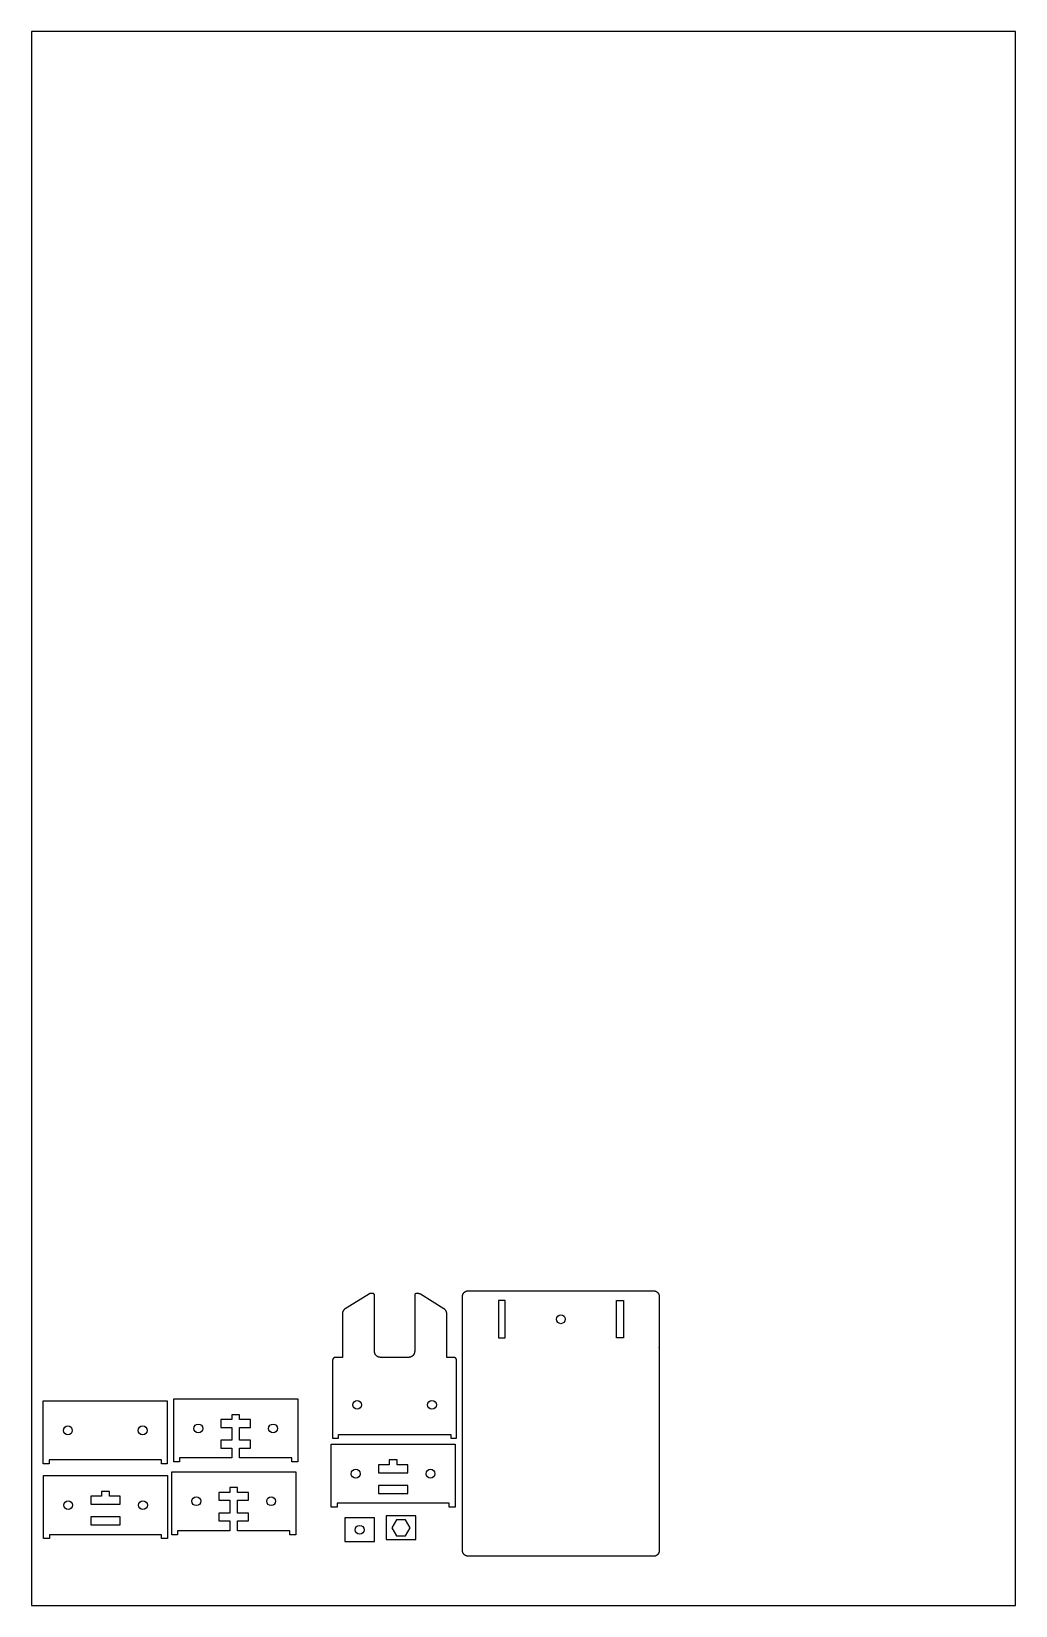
# Model space of a CAD drawing. Extents: x 401 to 901, y 2213 to 3013.
import ezdxf

# ---------------------------------------------------------------- set-up
doc = ezdxf.new("R2010")
doc.units = 0
doc.layers.add('CORTE_LASER$CORTE', color=7, linetype='CONTINUOUS')

msp = doc.modelspace()

# ---------------------------------------------------------------- linework, layer by layer
at = {"layer": 'CORTE_LASER$CORTE'}
for p, q in [((901, 3013), (401, 3013)), ((401, 3013), (401, 2213)), ((901, 2213), (901, 3013)), ((620, 2370.2), (620.01, 2370.27)), ((620, 2370.13), (620, 2370.2)), ((620, 2370.07), (620, 2370.13)), ((620, 2370), (620, 2370.07)), ((620, 2241), (620, 2370)), ((620.01, 2370.27), (620.02, 2370.34)), ((620.02, 2370.41), (620.03, 2370.48)), ((620.02, 2370.34), (620.02, 2370.41)), ((620.03, 2370.48), (620.05, 2370.55)), ((620.05, 2370.55), (620.06, 2370.62)), ((620.06, 2370.62), (620.08, 2370.69)), ((620.08, 2370.69), (620.09, 2370.76)), ((620.09, 2370.76), (620.11, 2370.83)), ((620.11, 2370.83), (620.13, 2370.9)), ((620.13, 2370.9), (620.16, 2370.97)), ((620.16, 2370.97), (620.18, 2371.03)), ((620.18, 2371.03), (620.21, 2371.1)), ((620.21, 2371.1), (620.23, 2371.17)), ((620.23, 2371.17), (620.27, 2371.24)), ((620.27, 2371.24), (620.3, 2371.31)), ((620.3, 2371.31), (620.33, 2371.38)), ((620.33, 2371.38), (620.37, 2371.44)), ((620.37, 2371.44), (620.4, 2371.51)), ((620.4, 2371.51), (620.44, 2371.58)), ((620.44, 2371.58), (620.49, 2371.64)), ((620.49, 2371.64), (620.53, 2371.71)), ((620.53, 2371.71), (620.57, 2371.77)), ((620.57, 2371.77), (620.62, 2371.83)), ((620.62, 2371.83), (620.67, 2371.89)), ((620.67, 2371.89), (620.72, 2371.95)), ((620.72, 2371.95), (620.77, 2372.01)), ((620.77, 2372.01), (620.82, 2372.07)), ((620.82, 2372.07), (620.87, 2372.12)), ((620.87, 2372.12), (620.93, 2372.18)), ((620.93, 2372.18), (620.99, 2372.23)), ((620.99, 2372.23), (621.05, 2372.28)), ((621.05, 2372.28), (621.11, 2372.33)), ((621.11, 2372.33), (621.17, 2372.38)), ((621.17, 2372.38), (621.23, 2372.42)), ((621.23, 2372.42), (621.29, 2372.47)), ((621.29, 2372.47), (621.35, 2372.51)), ((621.35, 2372.51), (621.42, 2372.55)), ((621.42, 2372.55), (621.48, 2372.59)), ((621.48, 2372.59), (621.55, 2372.63)), ((621.55, 2372.63), (621.62, 2372.66)), ((621.62, 2372.66), (621.69, 2372.7)), ((621.69, 2372.7), (621.75, 2372.73)), ((621.75, 2372.73), (621.82, 2372.76)), ((621.82, 2372.76), (621.89, 2372.79)), ((621.89, 2372.79), (621.96, 2372.82)), ((621.96, 2372.82), (622.03, 2372.84)), ((622.03, 2372.84), (622.1, 2372.86)), ((622.1, 2372.86), (622.17, 2372.88)), ((622.17, 2372.88), (622.24, 2372.9)), ((622.24, 2372.9), (622.31, 2372.92)), ((622.31, 2372.92), (622.38, 2372.94)), ((622.38, 2372.94), (622.45, 2372.95)), ((622.45, 2372.95), (622.52, 2372.96)), ((622.52, 2372.96), (622.59, 2372.97)), ((622.59, 2372.97), (622.66, 2372.98)), ((622.66, 2372.98), (622.73, 2372.99)), ((622.73, 2372.99), (622.79, 2372.99)), ((622.79, 2372.99), (622.86, 2373)), ((622.86, 2373), (622.93, 2373)), ((622.93, 2373), (623, 2373)), ((623, 2373), (717, 2373)), ((641.75, 2368), (638.25, 2368)), ((638.25, 2368), (638.25, 2349)), ((641.75, 2349), (641.75, 2368)), ((698.25, 2349), (698.25, 2368)), ((698.25, 2368), (701.75, 2368)), ((701.75, 2368), (701.75, 2349)), ((717, 2373), (717.06, 2373)), ((717.06, 2373), (717.13, 2373)), ((717.13, 2373), (717.2, 2372.99)), ((717.2, 2372.99), (717.27, 2372.99)), ((717.27, 2372.99), (717.33, 2372.98)), ((717.33, 2372.98), (717.4, 2372.97)), ((717.4, 2372.97), (717.47, 2372.96)), ((717.47, 2372.96), (717.54, 2372.95)), ((717.54, 2372.95), (717.61, 2372.94)), ((717.61, 2372.94), (717.68, 2372.92)), ((717.68, 2372.92), (717.75, 2372.9)), ((717.75, 2372.9), (717.82, 2372.88)), ((717.82, 2372.88), (717.89, 2372.86)), ((717.89, 2372.86), (717.96, 2372.84)), ((717.96, 2372.84), (718.03, 2372.82)), ((718.03, 2372.82), (718.1, 2372.79)), ((718.1, 2372.79), (718.17, 2372.76)), ((718.17, 2372.76), (718.24, 2372.73)), ((718.24, 2372.73), (718.31, 2372.7)), ((718.31, 2372.7), (718.37, 2372.66)), ((718.37, 2372.66), (718.44, 2372.63)), ((718.44, 2372.63), (718.51, 2372.59)), ((718.51, 2372.59), (718.57, 2372.55)), ((718.57, 2372.55), (718.64, 2372.51)), ((718.64, 2372.51), (718.7, 2372.47)), ((718.7, 2372.47), (718.76, 2372.42)), ((718.76, 2372.42), (718.83, 2372.38)), ((718.83, 2372.38), (718.89, 2372.33)), ((718.89, 2372.33), (718.95, 2372.28)), ((718.95, 2372.28), (719, 2372.23)), ((719, 2372.23), (719.06, 2372.18)), ((719.06, 2372.18), (719.12, 2372.12)), ((719.12, 2372.12), (719.17, 2372.07)), ((719.17, 2372.07), (719.22, 2372.01)), ((719.22, 2372.01), (719.28, 2371.95)), ((719.28, 2371.95), (719.33, 2371.89)), ((719.33, 2371.89), (719.37, 2371.83)), ((719.37, 2371.83), (719.42, 2371.77)), ((719.42, 2371.77), (719.46, 2371.71)), ((719.46, 2371.71), (719.51, 2371.64)), ((719.51, 2371.64), (719.55, 2371.58)), ((719.55, 2371.58), (719.59, 2371.51)), ((719.59, 2371.51), (719.63, 2371.44)), ((719.63, 2371.44), (719.66, 2371.38)), ((719.66, 2371.38), (719.69, 2371.31)), ((719.69, 2371.31), (719.73, 2371.24)), ((719.73, 2371.24), (719.76, 2371.17)), ((719.76, 2371.17), (719.79, 2371.1)), ((719.79, 2371.1), (719.81, 2371.03)), ((719.81, 2371.03), (719.84, 2370.97)), ((719.84, 2370.97), (719.86, 2370.9)), ((719.86, 2370.9), (719.88, 2370.83)), ((719.88, 2370.83), (719.9, 2370.76)), ((719.9, 2370.76), (719.92, 2370.69)), ((719.92, 2370.69), (719.93, 2370.62)), ((719.93, 2370.62), (719.95, 2370.55)), ((719.95, 2370.55), (719.96, 2370.48)), ((719.96, 2370.48), (719.97, 2370.41)), ((719.97, 2370.41), (719.98, 2370.34)), ((719.98, 2370.34), (719.98, 2370.27)), ((719.98, 2370.27), (719.99, 2370.2)), ((719.99, 2370.2), (719.99, 2370.13)), ((719.99, 2370.13), (720, 2370.07)), ((720, 2370.07), (720, 2370)), ((720, 2370), (720, 2344)), ((638.25, 2349), (641.75, 2349)), ((701.75, 2349), (698.25, 2349)), ((720, 2344.17), (720, 2344.18)), ((720, 2344.18), (720, 2344.18)), ((720, 2344.18), (720, 2241)), ((720, 2344), (720, 2344.17)), ((407, 2287), (407, 2317)), ((407, 2317), (470, 2317)), ((470, 2317), (470, 2287)), ((473.25, 2288), (473.25, 2318)), ((473.25, 2318), (536.25, 2318)), ((536.25, 2318), (536.25, 2288)), ((502.75, 2307.5), (497.25, 2307.5)), ((497.25, 2307.5), (497.25, 2303.5)), ((506.75, 2310), (502.75, 2310)), ((502.75, 2310), (502.75, 2307.5)), ((506.75, 2307.5), (506.75, 2310)), ((512.25, 2307.5), (506.75, 2307.5)), ((512.25, 2303.5), (512.25, 2307.5)), ((497.25, 2303.5), (502.75, 2303.5)), ((502.75, 2297), (497.25, 2297)), ((497.25, 2297), (497.25, 2293)), ((502.75, 2303.5), (502.75, 2297)), ((506.75, 2297), (506.75, 2303.5)), ((506.75, 2303.5), (512.25, 2303.5)), ((512.25, 2297), (506.75, 2297)), ((512.25, 2293), (512.25, 2297)), ((497.25, 2293), (502.75, 2293)), ((502.75, 2293), (502.75, 2288)), ((506.75, 2288), (506.75, 2293)), ((506.75, 2293), (512.25, 2293)), ((553.25, 2265), (553.25, 2295)), ((553.25, 2295), (616.25, 2295)), ((616.25, 2295), (616.25, 2265)), ((407, 2285), (407, 2287)), ((410, 2285), (407, 2285)), ((467, 2287), (410, 2287)), ((410, 2287), (410, 2285)), ((467, 2285), (467, 2287)), ((470, 2285), (467, 2285)), ((470, 2287), (470, 2285)), ((472.25, 2251), (472.25, 2281)), ((472.25, 2281), (535.25, 2281)), ((473.25, 2286), (473.25, 2288)), ((476.25, 2286), (473.25, 2286)), ((502.75, 2288), (476.25, 2288)), ((476.25, 2288), (476.25, 2286)), ((533.25, 2288), (506.75, 2288)), ((533.25, 2286), (533.25, 2288)), ((536.25, 2286), (533.25, 2286)), ((535.25, 2281), (535.25, 2251)), ((536.25, 2288), (536.25, 2286)), ((582.75, 2284.5), (577.25, 2284.5)), ((577.25, 2284.5), (577.25, 2280.5)), ((577.25, 2280.5), (582.75, 2280.5)), ((586.75, 2287), (582.75, 2287)), ((582.75, 2287), (582.75, 2284.5)), ((582.75, 2280.5), (586.75, 2280.5)), ((586.75, 2284.5), (586.75, 2287)), ((592.25, 2284.5), (586.75, 2284.5)), ((586.75, 2280.5), (592.25, 2280.5)), ((592.25, 2280.5), (592.25, 2284.5)), ((407.12, 2249), (407.12, 2279)), ((407.12, 2279), (470.12, 2279)), ((470.12, 2279), (470.12, 2249)), ((505.75, 2273), (501.75, 2273)), ((501.75, 2273), (501.75, 2270.5)), ((505.75, 2270.5), (505.75, 2273)), ((586.75, 2274), (577.25, 2274)), ((577.25, 2274), (577.25, 2270)), ((592.25, 2274), (586.75, 2274)), ((592.25, 2270), (592.25, 2274)), ((436.62, 2268.5), (431.12, 2268.5)), ((431.12, 2268.5), (431.12, 2264.5)), ((431.12, 2264.5), (436.62, 2264.5)), ((440.62, 2271), (436.62, 2271)), ((436.62, 2271), (436.62, 2268.5)), ((436.62, 2264.5), (440.62, 2264.5)), ((440.62, 2268.5), (440.62, 2271)), ((446.12, 2268.5), (440.62, 2268.5)), ((440.62, 2264.5), (446.12, 2264.5)), ((446.12, 2264.5), (446.12, 2268.5)), ((501.75, 2270.5), (496.25, 2270.5)), ((496.25, 2270.5), (496.25, 2266.5)), ((496.25, 2266.5), (501.75, 2266.5)), ((501.75, 2266.5), (501.75, 2260)), ((511.25, 2270.5), (505.75, 2270.5)), ((505.75, 2260), (505.75, 2266.5)), ((505.75, 2266.5), (511.25, 2266.5)), ((511.25, 2266.5), (511.25, 2270.5)), ((553.25, 2263), (553.25, 2265)), ((613.25, 2265), (556.25, 2265)), ((556.25, 2265), (556.25, 2263)), ((577.25, 2270), (586.75, 2270)), ((586.75, 2270), (592.25, 2270)), ((613.25, 2263), (613.25, 2265)), ((616.25, 2265), (616.25, 2263)), ((440.62, 2258), (431.12, 2258)), ((431.12, 2258), (431.12, 2254)), ((446.12, 2258), (440.62, 2258)), ((446.12, 2254), (446.12, 2258)), ((501.75, 2260), (496.25, 2260)), ((496.25, 2260), (496.25, 2256)), ((511.25, 2260), (505.75, 2260)), ((511.25, 2256), (511.25, 2260)), ((556.25, 2263), (553.25, 2263)), ((575.25, 2257.5), (560.25, 2257.5)), ((560.25, 2257.5), (560.25, 2245.5)), ((575.25, 2245.5), (575.25, 2257.5)), ((596.25, 2258.5), (581.25, 2258.5)), ((581.25, 2258.5), (581.25, 2246.5)), ((586.44, 2256.5), (584.13, 2252.5)), ((591.06, 2256.5), (586.44, 2256.5)), ((593.37, 2252.5), (591.06, 2256.5)), ((596.25, 2246.5), (596.25, 2258.5)), ((616.25, 2263), (613.25, 2263)), ((407.12, 2247), (407.12, 2249)), ((467.12, 2249), (410.12, 2249)), ((410.12, 2249), (410.12, 2247)), ((431.12, 2254), (440.62, 2254)), ((440.62, 2254), (446.12, 2254)), ((467.12, 2247), (467.12, 2249)), ((470.12, 2249), (470.12, 2247)), ((472.25, 2249), (472.25, 2251)), ((475.25, 2249), (472.25, 2249)), ((501.75, 2251), (475.25, 2251)), ((475.25, 2251), (475.25, 2249)), ((496.25, 2256), (501.75, 2256)), ((501.75, 2256), (501.75, 2251)), ((505.75, 2251), (505.75, 2256)), ((505.75, 2256), (511.25, 2256)), ((532.25, 2251), (505.75, 2251)), ((532.25, 2249), (532.25, 2251)), ((535.25, 2249), (532.25, 2249)), ((535.25, 2251), (535.25, 2249)), ((584.13, 2252.5), (586.44, 2248.5)), ((586.44, 2248.5), (591.06, 2248.5)), ((591.06, 2248.5), (593.37, 2252.5)), ((410.12, 2247), (407.12, 2247)), ((470.12, 2247), (467.12, 2247)), ((560.25, 2245.5), (575.25, 2245.5)), ((581.25, 2246.5), (596.25, 2246.5)), ((620, 2240.93), (620, 2241)), ((620, 2240.87), (620, 2240.93)), ((620, 2240.8), (620, 2240.87)), ((620.01, 2240.73), (620, 2240.8)), ((620.02, 2240.66), (620.01, 2240.73)), ((620.02, 2240.59), (620.02, 2240.66)), ((620.03, 2240.52), (620.02, 2240.59)), ((620.05, 2240.45), (620.03, 2240.52)), ((620.06, 2240.38), (620.05, 2240.45)), ((620.08, 2240.31), (620.06, 2240.38)), ((620.09, 2240.24), (620.08, 2240.31)), ((620.11, 2240.17), (620.09, 2240.24)), ((620.13, 2240.1), (620.11, 2240.17)), ((620.16, 2240.03), (620.13, 2240.1)), ((620.18, 2239.97), (620.16, 2240.03)), ((719.84, 2240.03), (719.81, 2239.97)), ((719.86, 2240.1), (719.84, 2240.03)), ((719.88, 2240.17), (719.86, 2240.1)), ((719.9, 2240.24), (719.88, 2240.17)), ((719.92, 2240.31), (719.9, 2240.24)), ((719.93, 2240.38), (719.92, 2240.31)), ((719.95, 2240.45), (719.93, 2240.38)), ((719.96, 2240.52), (719.95, 2240.45)), ((719.97, 2240.59), (719.96, 2240.52)), ((719.98, 2240.66), (719.97, 2240.59)), ((719.99, 2240.8), (719.98, 2240.73)), ((719.98, 2240.73), (719.98, 2240.66)), ((720, 2240.93), (719.99, 2240.87)), ((719.99, 2240.87), (719.99, 2240.8)), ((720, 2241), (720, 2240.93)), ((620.21, 2239.9), (620.18, 2239.97)), ((620.23, 2239.83), (620.21, 2239.9)), ((620.27, 2239.76), (620.23, 2239.83)), ((620.3, 2239.69), (620.27, 2239.76)), ((620.33, 2239.62), (620.3, 2239.69)), ((620.37, 2239.56), (620.33, 2239.62)), ((620.4, 2239.49), (620.37, 2239.56)), ((620.44, 2239.42), (620.4, 2239.49)), ((620.49, 2239.36), (620.44, 2239.42)), ((620.53, 2239.29), (620.49, 2239.36)), ((620.57, 2239.23), (620.53, 2239.29)), ((620.62, 2239.17), (620.57, 2239.23)), ((620.67, 2239.11), (620.62, 2239.17)), ((620.72, 2239.05), (620.67, 2239.11)), ((620.77, 2238.99), (620.72, 2239.05)), ((620.82, 2238.93), (620.77, 2238.99)), ((620.87, 2238.88), (620.82, 2238.93)), ((620.93, 2238.82), (620.87, 2238.88)), ((620.99, 2238.77), (620.93, 2238.82)), ((621.05, 2238.72), (620.99, 2238.77)), ((621.11, 2238.67), (621.05, 2238.72)), ((621.17, 2238.62), (621.11, 2238.67)), ((621.23, 2238.58), (621.17, 2238.62)), ((621.29, 2238.53), (621.23, 2238.58)), ((621.35, 2238.49), (621.29, 2238.53)), ((621.42, 2238.45), (621.35, 2238.49)), ((621.48, 2238.41), (621.42, 2238.45)), ((621.55, 2238.37), (621.48, 2238.41)), ((621.62, 2238.34), (621.55, 2238.37)), ((621.69, 2238.3), (621.62, 2238.34)), ((621.75, 2238.27), (621.69, 2238.3)), ((621.82, 2238.24), (621.75, 2238.27)), ((621.89, 2238.21), (621.82, 2238.24)), ((621.96, 2238.18), (621.89, 2238.21)), ((622.03, 2238.16), (621.96, 2238.18)), ((622.1, 2238.14), (622.03, 2238.16)), ((622.17, 2238.12), (622.1, 2238.14)), ((622.24, 2238.1), (622.17, 2238.12)), ((622.31, 2238.08), (622.24, 2238.1)), ((622.38, 2238.06), (622.31, 2238.08)), ((622.45, 2238.05), (622.38, 2238.06)), ((622.52, 2238.04), (622.45, 2238.05)), ((622.59, 2238.03), (622.52, 2238.04)), ((622.66, 2238.02), (622.59, 2238.03)), ((622.73, 2238.01), (622.66, 2238.02)), ((622.79, 2238.01), (622.73, 2238.01)), ((622.86, 2238), (622.79, 2238.01)), ((622.93, 2238), (622.86, 2238)), ((623, 2238), (622.93, 2238)), ((717, 2238), (623, 2238)), ((717.06, 2238), (717, 2238)), ((717.13, 2238), (717.06, 2238)), ((717.2, 2238.01), (717.13, 2238)), ((717.27, 2238.01), (717.2, 2238.01)), ((717.33, 2238.02), (717.27, 2238.01)), ((717.4, 2238.03), (717.33, 2238.02)), ((717.47, 2238.04), (717.4, 2238.03)), ((717.54, 2238.05), (717.47, 2238.04)), ((717.61, 2238.06), (717.54, 2238.05)), ((717.68, 2238.08), (717.61, 2238.06)), ((717.75, 2238.1), (717.68, 2238.08)), ((717.82, 2238.12), (717.75, 2238.1)), ((717.89, 2238.14), (717.82, 2238.12)), ((717.96, 2238.16), (717.89, 2238.14)), ((718.03, 2238.18), (717.96, 2238.16)), ((718.1, 2238.21), (718.03, 2238.18)), ((718.17, 2238.24), (718.1, 2238.21)), ((718.24, 2238.27), (718.17, 2238.24)), ((718.31, 2238.3), (718.24, 2238.27)), ((718.37, 2238.34), (718.31, 2238.3)), ((718.44, 2238.37), (718.37, 2238.34)), ((718.51, 2238.41), (718.44, 2238.37)), ((718.57, 2238.45), (718.51, 2238.41)), ((718.64, 2238.49), (718.57, 2238.45)), ((718.7, 2238.53), (718.64, 2238.49)), ((718.76, 2238.58), (718.7, 2238.53)), ((718.83, 2238.62), (718.76, 2238.58)), ((718.89, 2238.67), (718.83, 2238.62)), ((718.95, 2238.72), (718.89, 2238.67)), ((719, 2238.77), (718.95, 2238.72)), ((719.06, 2238.82), (719, 2238.77)), ((719.12, 2238.88), (719.06, 2238.82)), ((719.17, 2238.93), (719.12, 2238.88)), ((719.22, 2238.99), (719.17, 2238.93)), ((719.28, 2239.05), (719.22, 2238.99)), ((719.33, 2239.11), (719.28, 2239.05)), ((719.37, 2239.17), (719.33, 2239.11)), ((719.42, 2239.23), (719.37, 2239.17)), ((719.46, 2239.29), (719.42, 2239.23)), ((719.51, 2239.36), (719.46, 2239.29)), ((719.55, 2239.42), (719.51, 2239.36)), ((719.59, 2239.49), (719.55, 2239.42)), ((719.63, 2239.56), (719.59, 2239.49)), ((719.66, 2239.62), (719.63, 2239.56)), ((719.69, 2239.69), (719.66, 2239.62)), ((719.73, 2239.76), (719.69, 2239.69)), ((719.76, 2239.83), (719.73, 2239.76)), ((719.79, 2239.9), (719.76, 2239.83)), ((719.81, 2239.97), (719.79, 2239.9)), ((401, 2213), (901, 2213))]:
    msp.add_line(p, q, dxfattribs=at)
msp.add_lwpolyline([(574.3, 2371.63), (573.5, 2371.63), (573.45, 2371.63), (573.4, 2371.62), (573.35, 2371.62), (573.3, 2371.61), (573.25, 2371.61), (573.2, 2371.6), (573.15, 2371.58), (573.1, 2371.57), (573.05, 2371.56), (573, 2371.54), (572.95, 2371.52), (572.9, 2371.5), (572.85, 2371.48), (572.81, 2371.46), (572.76, 2371.43), (572.72, 2371.41), (560.43, 2363.84), (560.35, 2363.78), (560.26, 2363.73), (560.18, 2363.66), (560.1, 2363.6), (560.02, 2363.54), (559.95, 2363.47), (559.87, 2363.4), (559.8, 2363.32), (559.74, 2363.25), (559.67, 2363.17), (559.61, 2363.09), (559.55, 2363.01), (559.49, 2362.92), (559.44, 2362.83), (559.38, 2362.75), (559.34, 2362.66), (559.29, 2362.57), (559.25, 2362.47), (559.21, 2362.38), (559.18, 2362.28), (559.14, 2362.19), (559.11, 2362.09), (559.09, 2361.99), (559.07, 2361.89), (559.05, 2361.79), (559.03, 2361.69), (559.02, 2361.59), (559.01, 2361.49), (559.01, 2361.39), (559, 2361.28), (559, 2339.13), (555.5, 2339.13), (555.45, 2339.13), (555.4, 2339.12), (555.35, 2339.12), (555.3, 2339.11), (555.25, 2339.11), (555.2, 2339.1), (555.15, 2339.09), (555.1, 2339.07), (555.05, 2339.06), (555, 2339.04), (554.95, 2339.02), (554.91, 2339), (554.86, 2338.98), (554.81, 2338.96), (554.77, 2338.94), (554.72, 2338.91), (554.68, 2338.88), (554.64, 2338.85), (554.6, 2338.82), (554.56, 2338.79), (554.52, 2338.76), (554.48, 2338.72), (554.44, 2338.69), (554.41, 2338.65), (554.37, 2338.61), (554.34, 2338.57), (554.31, 2338.53), (554.28, 2338.49), (554.25, 2338.45), (554.22, 2338.41), (554.2, 2338.36), (554.17, 2338.32), (554.15, 2338.27), (554.13, 2338.23), (554.11, 2338.18), (554.09, 2338.13), (554.07, 2338.08), (554.06, 2338.03), (554.05, 2337.98), (554.04, 2337.93), (554.03, 2337.88), (554.02, 2337.83), (554.01, 2337.78), (554.01, 2337.73), (554, 2337.68), (554, 2337.63), (554, 2298), (557, 2298), (557, 2300), (614, 2300), (614, 2298), (617, 2298), (617, 2337.63), (617, 2337.66), (617, 2337.7), (617, 2337.74), (617, 2337.77), (616.99, 2337.81), (616.99, 2337.85), (616.98, 2337.88), (616.98, 2337.92), (616.97, 2337.95), (616.96, 2337.99), (616.95, 2338.03), (616.94, 2338.06), (616.93, 2338.1), (616.92, 2338.13), (616.9, 2338.17), (616.89, 2338.2), (616.88, 2338.24), (616.86, 2338.27), (616.84, 2338.3), (616.83, 2338.34), (616.81, 2338.37), (616.79, 2338.4), (616.77, 2338.43), (616.75, 2338.46), (616.73, 2338.49), (616.71, 2338.52), (616.69, 2338.55), (616.66, 2338.58), (616.64, 2338.61), (616.61, 2338.64), (616.59, 2338.66), (616.56, 2338.69), (616.54, 2338.71), (616.51, 2338.74), (616.49, 2338.76), (616.46, 2338.79), (616.43, 2338.81), (616.4, 2338.83), (616.37, 2338.85), (616.34, 2338.87), (616.31, 2338.89), (616.28, 2338.91), (616.25, 2338.93), (616.21, 2338.95), (616.18, 2338.97), (616.15, 2338.98), (616.11, 2339), (616.08, 2339.01), (616.04, 2339.03), (616.01, 2339.04), (615.97, 2339.05), (615.94, 2339.06), (615.9, 2339.07), (615.87, 2339.08), (615.83, 2339.09), (615.79, 2339.1), (615.76, 2339.11), (615.72, 2339.11), (615.69, 2339.12), (615.65, 2339.12), (615.61, 2339.12), (615.58, 2339.13), (615.54, 2339.13), (615.5, 2339.13), (612, 2339.13), (612, 2361.28), (612, 2361.39), (612, 2361.49), (611.99, 2361.59), (611.98, 2361.69), (611.96, 2361.79), (611.94, 2361.89), (611.92, 2361.99), (611.89, 2362.09), (611.87, 2362.19), (611.83, 2362.28), (611.8, 2362.38), (611.76, 2362.47), (611.72, 2362.57), (611.67, 2362.66), (611.62, 2362.75), (611.57, 2362.83), (611.52, 2362.92), (611.46, 2363.01), (611.4, 2363.09), (611.34, 2363.17), (611.27, 2363.25), (611.21, 2363.32), (611.13, 2363.4), (611.06, 2363.47), (610.99, 2363.54), (610.91, 2363.6), (610.83, 2363.66), (610.75, 2363.73), (610.66, 2363.78), (610.58, 2363.84), (598.65, 2371.18), (598.56, 2371.24), (598.47, 2371.29), (598.38, 2371.33), (598.29, 2371.37), (598.19, 2371.41), (598.09, 2371.45), (598, 2371.48), (597.9, 2371.51), (597.8, 2371.54), (597.7, 2371.56), (597.59, 2371.58), (597.49, 2371.6), (597.39, 2371.61), (597.29, 2371.62), (597.18, 2371.63), (597.08, 2371.63), (596.7, 2371.63), (596.66, 2371.63), (596.63, 2371.63), (596.59, 2371.62), (596.56, 2371.62), (596.52, 2371.61), (596.49, 2371.61), (596.45, 2371.6), (596.42, 2371.59), (596.39, 2371.58), (596.35, 2371.57), (596.32, 2371.56), (596.29, 2371.54), (596.26, 2371.53), (596.23, 2371.51), (596.2, 2371.49), (596.17, 2371.48), (596.14, 2371.46), (596.11, 2371.44), (596.08, 2371.42), (596.05, 2371.39), (596.03, 2371.37), (596, 2371.35), (595.98, 2371.32), (595.95, 2371.3), (595.93, 2371.27), (595.91, 2371.24), (595.89, 2371.22), (595.87, 2371.19), (595.85, 2371.16), (595.83, 2371.13), (595.81, 2371.1), (595.8, 2371.07), (595.78, 2371.04), (595.77, 2371), (595.76, 2370.97), (595.74, 2370.94), (595.73, 2370.9), (595.73, 2370.87), (595.72, 2370.84), (595.71, 2370.8), (595.71, 2370.77), (595.7, 2370.73), (595.7, 2370.7), (595.7, 2370.66), (595.7, 2370.63), (595.7, 2342.13), (595.69, 2342.03), (595.69, 2341.92), (595.68, 2341.82), (595.67, 2341.72), (595.65, 2341.62), (595.63, 2341.52), (595.61, 2341.42), (595.58, 2341.32), (595.56, 2341.22), (595.52, 2341.12), (595.49, 2341.03), (595.45, 2340.93), (595.41, 2340.84), (595.36, 2340.75), (595.31, 2340.66), (595.26, 2340.57), (595.2, 2340.48), (595.15, 2340.4), (595.09, 2340.32), (595.02, 2340.24), (594.96, 2340.16), (594.89, 2340.08), (594.82, 2340.01), (594.74, 2339.94), (594.67, 2339.87), (594.59, 2339.8), (594.51, 2339.74), (594.43, 2339.68), (594.34, 2339.62), (594.25, 2339.57), (594.17, 2339.51), (594.08, 2339.46), (593.98, 2339.42), (593.89, 2339.38), (593.8, 2339.34), (593.7, 2339.3), (593.6, 2339.27), (593.51, 2339.24), (593.41, 2339.21), (593.31, 2339.19), (593.21, 2339.17), (593.1, 2339.16), (593, 2339.14), (592.9, 2339.14), (592.8, 2339.13), (592.7, 2339.13), (578.3, 2339.13), (578.2, 2339.13), (578.1, 2339.14), (578, 2339.14), (577.9, 2339.16), (577.79, 2339.17), (577.69, 2339.19), (577.59, 2339.21), (577.49, 2339.24), (577.4, 2339.27), (577.3, 2339.3), (577.2, 2339.34), (577.11, 2339.38), (577.02, 2339.42), (576.92, 2339.46), (576.83, 2339.51), (576.75, 2339.57), (576.66, 2339.62), (576.57, 2339.68), (576.49, 2339.74), (576.41, 2339.8), (576.33, 2339.87), (576.26, 2339.94), (576.18, 2340.01), (576.11, 2340.08), (576.04, 2340.16), (575.98, 2340.24), (575.91, 2340.32), (575.85, 2340.4), (575.8, 2340.48), (575.74, 2340.57), (575.69, 2340.66), (575.64, 2340.75), (575.59, 2340.84), (575.55, 2340.93), (575.51, 2341.03), (575.48, 2341.12), (575.44, 2341.22), (575.42, 2341.32), (575.39, 2341.42), (575.37, 2341.52), (575.35, 2341.62), (575.33, 2341.72), (575.32, 2341.82), (575.31, 2341.92), (575.31, 2342.03), (575.3, 2342.13), (575.3, 2370.63), (575.3, 2370.66), (575.3, 2370.7), (575.3, 2370.73), (575.29, 2370.76), (575.29, 2370.8), (575.28, 2370.83), (575.28, 2370.87), (575.27, 2370.9), (575.26, 2370.93), (575.25, 2370.96), (575.23, 2371), (575.22, 2371.03), (575.21, 2371.06), (575.19, 2371.09), (575.18, 2371.12), (575.16, 2371.15), (575.14, 2371.18), (575.12, 2371.2), (575.1, 2371.23), (575.08, 2371.26), (575.06, 2371.29), (575.03, 2371.31), (575.01, 2371.34), (574.99, 2371.36), (574.96, 2371.38), (574.94, 2371.4), (574.91, 2371.43), (574.88, 2371.45), (574.85, 2371.46), (574.82, 2371.48), (574.79, 2371.5), (574.76, 2371.52), (574.73, 2371.53), (574.7, 2371.55), (574.67, 2371.56), (574.64, 2371.57), (574.61, 2371.58), (574.57, 2371.59), (574.54, 2371.6), (574.51, 2371.61), (574.47, 2371.61), (574.44, 2371.62), (574.41, 2371.62), (574.37, 2371.63), (574.34, 2371.63)], close=True, dxfattribs=at)
for centre in [(670, 2358.5), (566.5, 2315), (604.5, 2315), (419.5, 2302), (457.5, 2302), (485.75, 2303), (523.75, 2303), (565.75, 2280), (603.75, 2280), (419.62, 2264), (457.63, 2264), (484.75, 2266), (522.75, 2266), (567.75, 2251.5)]:
    msp.add_circle(centre, 2.25, dxfattribs=at)

doc.saveas('drawing.dxf')
